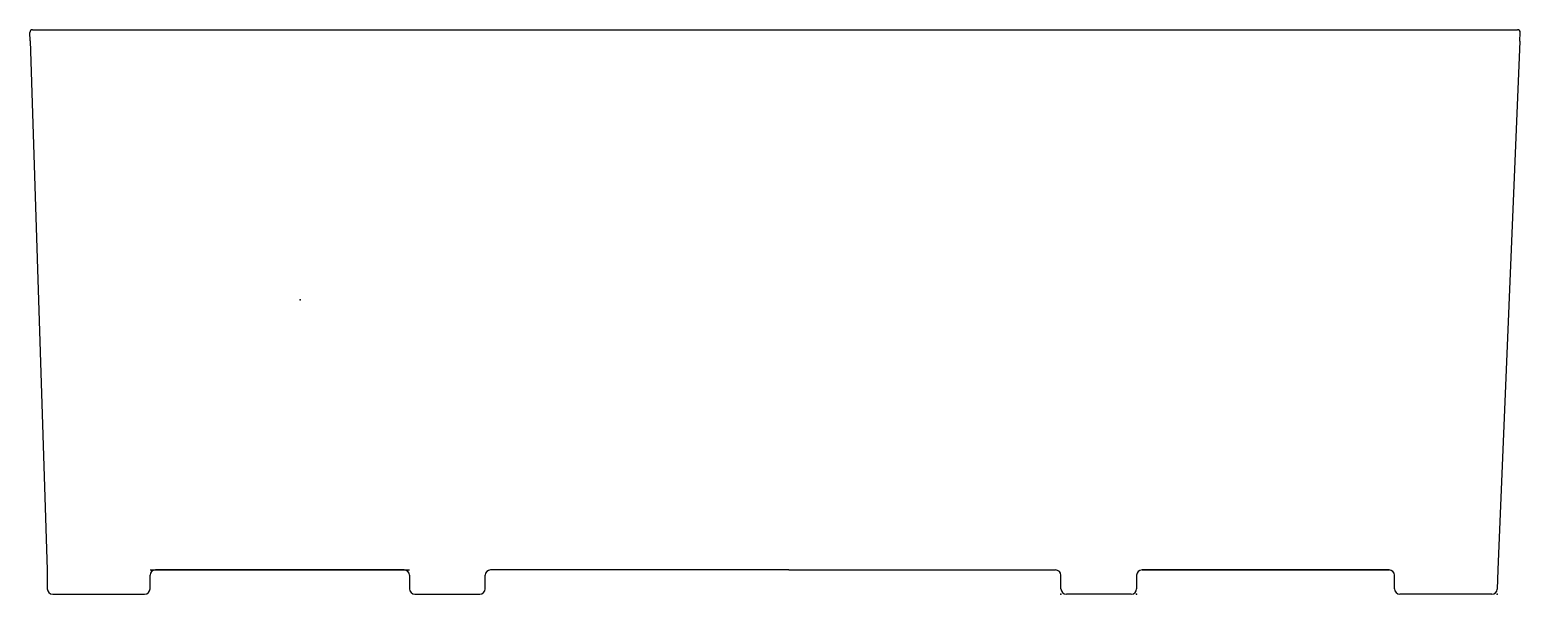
# Model space of a CAD drawing. Header units: millimetres. Extents: x -50 to 226, y -54 to 50.
import ezdxf

# ---------------------------------------------------------------- set-up
doc = ezdxf.new("R2010")
doc.units = ezdxf.units.MM
doc.header["$MEASUREMENT"] = 0
doc.layers.add('Untitled v1_Sketch1', color=7, linetype='Continuous')

msp = doc.modelspace()

# ---------------------------------------------------------------- linework, layer by layer
at = {"layer": 'Untitled v1_Sketch1'}
for p, q in [((-49.48, 50), (225.2, 50)), ((-49.93, 47.94), (-49.98, 49.48)), ((-49.93, 47.94), (-46.75, -50)), ((225.63, 47.9), (221.59, -50)), ((225.63, 47.9), (225.7, 49.48)), ((-46.75, -50), (-46.75, -53.5)), ((-27.75, -50), (20.25, -50)), ((-27.75, -53.5), (-27.75, -51)), ((19.25, -50), (-26.75, -50)), ((20.25, -51), (20.25, -53.5)), ((34.25, -53.5), (34.25, -51)), ((87.85, -50), (35.25, -50)), ((90.41, -50), (87.85, -50)), ((90.41, -50), (139.75, -50)), ((140.75, -53.5), (140.75, -51)), ((154.75, -51), (154.75, -53.5)), ((155.75, -50), (201.45, -50)), ((201.45, -50), (155.75, -50)), ((186.29, -50), (201.45, -50)), ((202.45, -53.5), (202.45, -51)), ((221.59, -50), (221.45, -53.54)), ((-45.75, -54.5), (-28.75, -54.5)), ((21.25, -54.5), (33.25, -54.5)), ((153.75, -54.5), (141.75, -54.5)), ((220.45, -54.5), (203.45, -54.5))]:
    msp.add_line(p, q, dxfattribs=at)
for centre, radius, start, end in [((-49.48, 49.5), 0.5, 90, 181.8615), ((225.2, 49.5), 0.5, 357.639, 90), ((-26.75, -51), 1, 90, 180), ((19.25, -51), 1, 0, 90), ((35.25, -51), 1, 90, 180), ((139.75, -51), 1, 0, 90), ((155.75, -51), 1, 90, 180), ((201.45, -51), 1, 0, 90), ((-45.75, -53.5), 1, 180, 270), ((-28.75, -53.5), 1, 270, 0), ((21.25, -53.5), 1, 180, 270), ((33.25, -53.5), 1, 270, 0), ((141.75, -53.5), 1, 180, 270), ((153.75, -53.5), 1, 270, 0), ((203.45, -53.5), 1, 180, 270), ((220.45, -53.5), 1, 270, 357.639)]:
    msp.add_arc(centre, radius, start, end, dxfattribs=at)
for p in [(0, 0), (140.75, -54.5), (154.75, -54.5), (221.41, -54.5)]:
    msp.add_point(p, dxfattribs=at)

doc.saveas('drawing.dxf')
